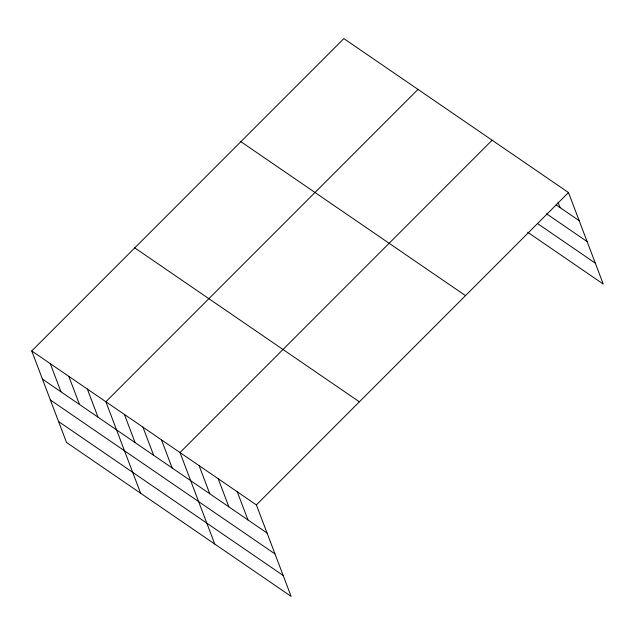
<?xml version="1.0" encoding="UTF-8"?>
<svg xmlns="http://www.w3.org/2000/svg" width="635" height="635" viewBox="0 0 635 635"><rect width="100%" height="100%" fill="white"/><g stroke="black" fill="none" stroke-linecap="round" stroke-linejoin="round"><path stroke-width="0.95" d="M31.75 350.949L256.373 504.896L291.132 596.392L66.508 442.444L31.75 350.949L343.868 38.608L568.492 192.556L603.25 284.051L527.677 232.259M417.997 89.408L105.878 401.749L140.629 493.252M492.125 140.216L179.999 452.549L214.757 544.052M256.373 504.896L568.492 192.556M556.109 204.883L579.183 220.694M546.552 213.797L587.121 241.602M538.028 223.893L595.305 263.144M240.871 141.676L465.495 295.624M134.747 247.872L359.37 401.82M42.442 379.087L267.065 533.035M50.379 399.994L275.003 553.942M58.563 421.537L283.186 575.485M558.022 202.168L560.094 207.613M237.276 491.808L247.967 519.954M218.186 478.726L228.878 506.865M199.096 465.638L209.78 493.776M161.473 439.849L172.156 467.995M142.939 427.149L153.63 455.295M124.404 414.449L135.096 442.595M87.344 389.049L98.036 417.187M68.81 376.349L79.502 404.487M50.284 363.649L60.968 391.787"/></g></svg>
